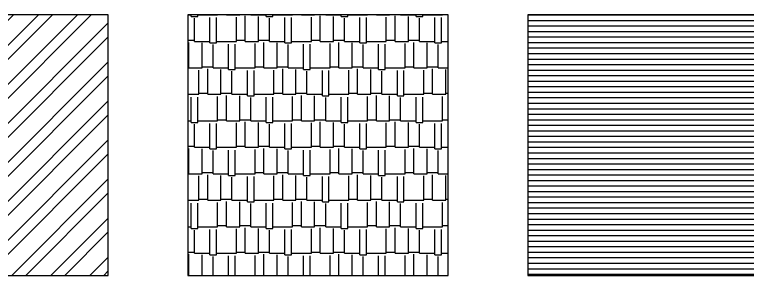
# Model space of a CAD drawing. Header units: millimetres. Extents: x 577 to 2337, y 236 to 943.
# Drawn here: x 801.34 to 809.78, y 714.81 to 717.81 of the extents above; entities that cross this region are included whole.
import ezdxf

# ---------------------------------------------------------------- set-up
doc = ezdxf.new("R2010")
doc.units = ezdxf.units.MM
doc.header["$LTSCALE"] = 0.01
doc.layers.add('01-Plan', color=1, linetype='Continuous')
doc.layers.add('08-Hatch', color=5, linetype='Continuous')

msp = doc.modelspace()

# ---------------------------------------------------------------- hatches: boundary and pattern name
at = {"layer": '08-Hatch'}
h = msp.add_hatch(dxfattribs=at)
h.set_pattern_fill('STEEL', color=256, scale=0.1, style=0)
h.set_pattern_definition([(45, (0, 0), (-0.2245064, 0.2245064), []), (45, (0, 0.15875), (-0.2245064, 0.2245064), [])])
h.paths.add_polyline_path([(802.416, 717.8065), (799.416, 717.8065), (799.416, 714.8065), (802.416, 714.8065)])
h = msp.add_hatch(dxfattribs=at)
h.set_pattern_fill('AR-RSHKE', color=24, scale=0.001, style=0)
h.set_pattern_definition([(0, (0.41314, 0), (0.6477, 0.3048), [0.1524, -0.127, 0.1778, -0.0762, 0.2286, -0.1016]), (0, (0.56554, 0.0127), (0.6477, 0.3048), [0.127, -0.4826, 0.1016, -0.1524]), (0, (0.87034, -0.01905), (0.6477, 0.3048), [0.0762, -0.7874]), (90, (0.41314, 0), (-0.2159, 0.3048), [0.2921, -0.9271]), (90, (0.56554, 0), (-0.2159, 0.3048), [0.28575, -0.93345]), (90, (0.69254, 0), (-0.2159, 0.3048), [0.2667, -0.9525]), (90, (0.87034, -0.01905), (-0.2159, 0.3048), [0.2921, -0.9271]), (90, (0.94654, -0.01905), (-0.2159, 0.3048), [0.2921, -0.9271]), (90, (1.17514, 0), (-0.2159, 0.3048), [0.2794, -0.9398])])
h.paths.add_polyline_path([(806.3327, 717.8065), (803.3327, 717.8065), (803.3327, 714.8065), (806.3327, 714.8065)])
h = msp.add_hatch(dxfattribs=at)
h.set_pattern_fill('LINE', color=256, scale=0.02, angle=360)
h.paths.add_polyline_path([(810.2494, 717.8065), (807.2494, 717.8065), (807.2494, 714.8065), (810.2494, 714.8065)])

# ---------------------------------------------------------------- linework, layer by layer
at = {"layer": '01-Plan'}
for points in [[(799.416, 714.8065), (802.416, 714.8065), (802.416, 717.8065), (799.416, 717.8065)], [(803.3327, 714.8065), (806.3327, 714.8065), (806.3327, 717.8065), (803.3327, 717.8065)], [(807.2494, 714.8065), (810.2494, 714.8065), (810.2494, 717.8065), (807.2494, 717.8065)]]:
    msp.add_lwpolyline(points, close=True, dxfattribs=at)

doc.saveas('drawing.dxf')
